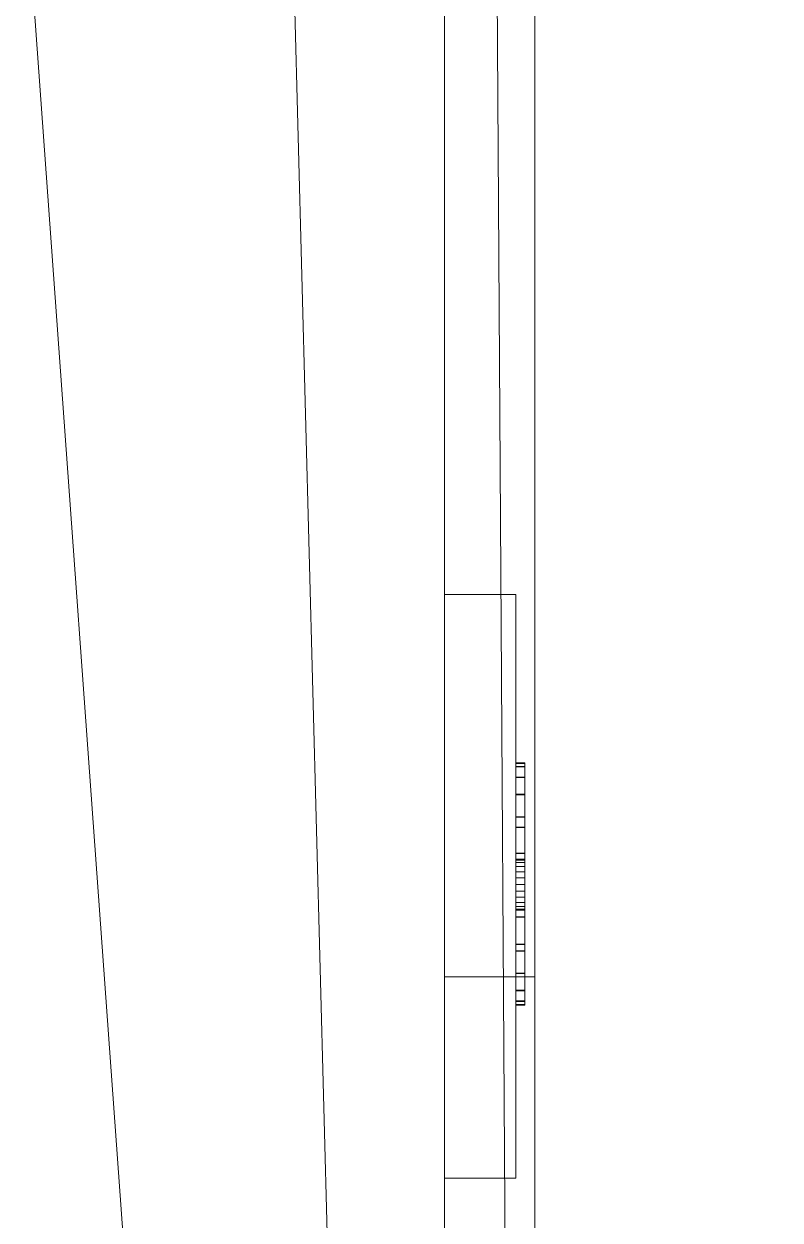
# Model space of a CAD drawing. Header units: inches. Extents: x -97 to 314, y -593 to 0.
# Drawn here: x -91.82 to -87.65, y -560.34 to -553.73 of the extents above; entities that cross this region are included whole.
import ezdxf

# ---------------------------------------------------------------- set-up
doc = ezdxf.new("R2010")
doc.units = ezdxf.units.IN
doc.header["$MEASUREMENT"] = 0
for name, color, linetype, lineweight in [('A-CLNG', 13, 'Continuous', 13), ('A-FLOR', 192, 'Continuous', 13), ('A-ROOF', 132, 'Continuous', 13), ('A-WALL', 113, 'Continuous', 13), ('E-ELEC-FIXT', 91, 'Continuous', 9), ('Q-CASE', 31, 'Continuous', 9)]:
    doc.layers.add(name, color=color, linetype=linetype, lineweight=lineweight)

# ---------------------------------------------------------------- blocks, each defined once
blk = doc.blocks.new('Roof_5_9_-2 - Roof_5_9_-2-702590-_3D_')
at = {"layer": 'A-ROOF'}
mesh = blk.add_polyface(dxfattribs=at)
corners = [(-96, -459, 197), (76, -459, 197), (76, -587, 155), (-96, -587, 155)]
mesh.append_faces([[corners[k] for k in face] for face in [(0, 1, 2, 3)]])
mesh = blk.add_polyface(dxfattribs=at)
corners = [(-96, -591.5, 159.7313), (76, -591.5, 159.7313), (76, -459, 203.2079), (-96, -459, 203.2079)]
mesh.append_faces([[corners[k] for k in face] for face in [(0, 1, 2, 3)]])
blk = doc.blocks.new('Switch 4 - Switch 4-645439-_3D_')
at = {"layer": 'E-ELEC-FIXT'}
mesh = blk.add_polyface(dxfattribs=at)
corners = [(0.3576, 0.4442, 2.8408), (-0.3844, 0.4442, 2.8408), (-0.509, 0.4442, 2.9484), (-0.6037, 0.4442, 3.083), (-0.6628, 0.4442, 3.2366), (-0.683, 0.4442, 3.3999), (-0.6628, 0.4442, 3.5632), (-0.6037, 0.4442, 3.7168), (-0.509, 0.4442, 3.8514), (-0.3844, 0.4442, 3.9589), (0.3576, 0.4442, 3.9589), (0.4821, 0.4442, 3.8514), (0.5768, 0.4442, 3.7168), (0.636, 0.4442, 3.5632), (0.6561, 0.4442, 3.3999), (0.636, 0.4442, 3.2366), (0.5768, 0.4442, 3.083), (0.4821, 0.4442, 2.9484), (-0.1834, 0.4442, 3.735), (-0.3275, 0.4442, 3.735), (-0.3275, 0.4442, 3.3167), (-0.1834, 0.4442, 3.3167), (0.1698, 0.4442, 3.7004), (0.1698, 0.4442, 3.3461), (0.3204, 0.4442, 3.3461), (0.3204, 0.4442, 3.7004), (0.1309, 0.4442, 2.904), (0.1309, 0.4442, 3.0397), (0.1261, 0.4442, 3.0761), (0.1121, 0.4442, 3.1101), (0.0897, 0.4442, 3.1393), (0.0605, 0.4442, 3.1617), (0.0265, 0.4442, 3.1758), (-0.01, 0.4442, 3.1806), (-0.0465, 0.4442, 3.1758), (-0.0805, 0.4442, 3.1617), (-0.1097, 0.4442, 3.1393), (-0.1321, 0.4442, 3.1101), (-0.1462, 0.4442, 3.0761), (-0.151, 0.4442, 3.0397), (-0.151, 0.4442, 2.904), (0.3557, 0.4442, 1.3464), (-0.3826, 0.4442, 1.3464), (-0.5065, 0.4442, 1.4534), (-0.6007, 0.4442, 1.5873), (-0.6596, 0.4442, 1.7401), (-0.6796, 0.4442, 1.9026), (-0.6596, 0.4442, 2.0652), (-0.6007, 0.4442, 2.218), (-0.5065, 0.4442, 2.3519), (-0.3826, 0.4442, 2.4589), (0.3557, 0.4442, 2.4589), (0.4796, 0.4442, 2.3519), (0.5739, 0.4442, 2.218), (0.6328, 0.4442, 2.0652), (0.6528, 0.4442, 1.9026), (0.6328, 0.4442, 1.7401), (0.5739, 0.4442, 1.5873), (0.4796, 0.4442, 1.4534), (-0.1825, 0.4442, 2.1993), (-0.326, 0.4442, 2.1993), (-0.326, 0.4442, 1.8459), (-0.1825, 0.4442, 1.8459), (0.1689, 0.4442, 2.2017), (0.1689, 0.4442, 1.8491), (0.3187, 0.4442, 1.8491), (0.3187, 0.4442, 2.2017), (0.1302, 0.4442, 1.4093), (0.1302, 0.4442, 1.5442), (0.1255, 0.4442, 1.5805), (0.1114, 0.4442, 1.6143), (0.0892, 0.4442, 1.6434), (0.0601, 0.4442, 1.6657), (0.0263, 0.4442, 1.6797), (-0.01, 0.4442, 1.6845), (-0.0463, 0.4442, 1.6797), (-0.0802, 0.4442, 1.6657), (-0.1092, 0.4442, 1.6434), (-0.1315, 0.4442, 1.6143), (-0.1455, 0.4442, 1.5805), (-0.1503, 0.4442, 1.5442), (-0.1503, 0.4442, 1.4093)]
mesh.append_faces([[corners[k] for k in face] for face in [(28, 17, 27), (25, 13, 24), (5, 20, 4), (69, 58, 68), (66, 54, 65), (46, 61, 45)]], dxfattribs={"vtx0": -1, "vtx1": -1})
mesh.append_faces([[corners[k] for k in face] for face in [(10, 22, 18, 9), (51, 63, 59, 50)]], dxfattribs={"vtx0": -1, "vtx1": -1, "vtx2": -1})
mesh.append_faces([[corners[k] for k in face] for face in [(0, 26, 27, 17), (23, 30, 31), (24, 28, 29), (23, 31, 32), (24, 15, 16), (23, 32, 33), (21, 35, 36), (21, 34, 35), (21, 36, 37, 20), (2, 38, 39), (6, 19, 20, 5), (9, 18, 19, 8), (41, 67, 68, 58), (64, 71, 72), (65, 69, 70), (64, 72, 73), (65, 56, 57), (59, 63, 64, 62), (64, 73, 74), (62, 76, 77), (62, 75, 76), (62, 77, 78, 61), (43, 79, 80), (50, 59, 60, 49), (47, 60, 61, 46)]], dxfattribs={"vtx0": -1, "vtx2": -1})
mesh.append_faces([[corners[k] for k in face] for face in [(24, 16, 17, 28), (20, 37, 38, 2), (65, 57, 58, 69), (61, 78, 79, 43)]], dxfattribs={"vtx0": -1, "vtx2": -1, "vtx3": -1})
mesh.append_faces([[corners[k] for k in face] for face in [(24, 13, 14, 15), (25, 11, 12, 13), (20, 2, 3, 4), (19, 6, 7, 8), (65, 54, 55, 56), (61, 43, 44, 45), (60, 47, 48, 49)]], dxfattribs={"vtx0": -1, "vtx3": -1})
mesh.append_faces([[corners[k] for k in face] for face in [(53, 54, 66, 52)]], dxfattribs={"vtx1": -1, "vtx2": -1})
mesh.append_faces([[corners[k] for k in face] for face in [(33, 34, 21, 23), (74, 75, 62, 64)]], dxfattribs={"vtx1": -1, "vtx2": -1, "vtx3": -1})
mesh.append_faces([[corners[k] for k in face] for face in [(40, 26, 0, 1), (29, 30, 23, 24), (25, 22, 10, 11), (22, 23, 21, 18), (39, 40, 1, 2), (81, 67, 41, 42), (70, 71, 64, 65), (66, 63, 51, 52), (80, 81, 42, 43)]], dxfattribs={"vtx1": -1, "vtx3": -1})
mesh = blk.add_polyface(dxfattribs=at)
corners = [(-0.3844, 0.4442, 3.9589), (-0.509, 0.4442, 3.8514), (-0.6037, 0.4442, 3.7168), (-0.6628, 0.4442, 3.5632), (-0.683, 0.4442, 3.3999), (-0.6628, 0.4442, 3.2366), (-0.6037, 0.4442, 3.083), (-0.509, 0.4442, 2.9484), (-0.3844, 0.4442, 2.8408), (-0.3844, 0.3937, 2.8408), (-0.509, 0.3937, 2.9484), (-0.6037, 0.3937, 3.083), (-0.6628, 0.3937, 3.2366), (-0.683, 0.3937, 3.3999), (-0.6628, 0.3937, 3.5632), (-0.6037, 0.3937, 3.7168), (-0.509, 0.3937, 3.8514), (-0.3844, 0.3937, 3.9589)]
mesh.append_faces([[corners[k] for k in face] for face in [(9, 10, 7, 8), (0, 1, 16, 17)]], dxfattribs={"vtx1": -1})
mesh.append_faces([[corners[k] for k in face] for face in [(10, 11, 6, 7), (11, 12, 5, 6), (4, 5, 12, 13), (13, 14, 3, 4), (14, 15, 2, 3), (15, 16, 1, 2)]], dxfattribs={"vtx1": -1, "vtx3": -1})
mesh = blk.add_polyface(dxfattribs=at)
corners = [(-0.3826, 0.4442, 2.4589), (-0.5065, 0.4442, 2.3519), (-0.6007, 0.4442, 2.218), (-0.6596, 0.4442, 2.0652), (-0.6796, 0.4442, 1.9026), (-0.6596, 0.4442, 1.7401), (-0.6007, 0.4442, 1.5873), (-0.5065, 0.4442, 1.4534), (-0.3826, 0.4442, 1.3464), (-0.3826, 0.3937, 1.3464), (-0.5065, 0.3937, 1.4534), (-0.6007, 0.3937, 1.5873), (-0.6596, 0.3937, 1.7401), (-0.6796, 0.3937, 1.9026), (-0.6596, 0.3937, 2.0652), (-0.6007, 0.3937, 2.218), (-0.5065, 0.3937, 2.3519), (-0.3826, 0.3937, 2.4589)]
mesh.append_faces([[corners[k] for k in face] for face in [(9, 10, 7, 8), (0, 1, 16, 17)]], dxfattribs={"vtx1": -1})
mesh.append_faces([[corners[k] for k in face] for face in [(10, 11, 6, 7), (11, 12, 5, 6), (4, 5, 12, 13), (13, 14, 3, 4), (14, 15, 2, 3), (15, 16, 1, 2)]], dxfattribs={"vtx1": -1, "vtx3": -1})
mesh = blk.add_polyface(dxfattribs=at)
corners = [(-0.3844, 0.4442, 3.9589), (-0.3844, 0.3937, 3.9589), (0.3576, 0.3937, 3.9589), (0.3576, 0.4442, 3.9589)]
mesh.append_faces([[corners[k] for k in face] for face in [(0, 1, 2, 3)]])
mesh = blk.add_polyface(dxfattribs=at)
corners = [(0.3576, 0.4442, 2.8408), (0.3576, 0.3937, 2.8408), (-0.3844, 0.3937, 2.8408), (-0.3844, 0.4442, 2.8408)]
mesh.append_faces([[corners[k] for k in face] for face in [(0, 1, 2, 3)]])
mesh = blk.add_polyface(dxfattribs=at)
corners = [(-0.3826, 0.4442, 2.4589), (-0.3826, 0.3937, 2.4589), (0.3557, 0.3937, 2.4589), (0.3557, 0.4442, 2.4589)]
mesh.append_faces([[corners[k] for k in face] for face in [(0, 1, 2, 3)]])
mesh = blk.add_polyface(dxfattribs=at)
corners = [(0.3557, 0.4442, 1.3464), (0.3557, 0.3937, 1.3464), (-0.3826, 0.3937, 1.3464), (-0.3826, 0.4442, 1.3464)]
mesh.append_faces([[corners[k] for k in face] for face in [(0, 1, 2, 3)]])
mesh = blk.add_polyface(dxfattribs=at)
corners = [(-0.3275, 0.4442, 3.3167), (-0.3275, 0.3937, 3.3167), (-0.1834, 0.3937, 3.3167), (-0.1834, 0.4442, 3.3167)]
mesh.append_faces([[corners[k] for k in face] for face in [(0, 1, 2, 3)]])
mesh = blk.add_polyface(dxfattribs=at)
corners = [(-0.3275, 0.4442, 3.735), (-0.3275, 0.3937, 3.735), (-0.3275, 0.3937, 3.3167), (-0.3275, 0.4442, 3.3167)]
mesh.append_faces([[corners[k] for k in face] for face in [(0, 1, 2, 3)]])
mesh = blk.add_polyface(dxfattribs=at)
corners = [(-0.1834, 0.4442, 3.735), (-0.1834, 0.3937, 3.735), (-0.3275, 0.3937, 3.735), (-0.3275, 0.4442, 3.735)]
mesh.append_faces([[corners[k] for k in face] for face in [(0, 1, 2, 3)]])
mesh = blk.add_polyface(dxfattribs=at)
corners = [(-0.326, 0.4442, 1.8459), (-0.326, 0.3937, 1.8459), (-0.1825, 0.3937, 1.8459), (-0.1825, 0.4442, 1.8459)]
mesh.append_faces([[corners[k] for k in face] for face in [(0, 1, 2, 3)]])
mesh = blk.add_polyface(dxfattribs=at)
corners = [(-0.326, 0.4442, 2.1993), (-0.326, 0.3937, 2.1993), (-0.326, 0.3937, 1.8459), (-0.326, 0.4442, 1.8459)]
mesh.append_faces([[corners[k] for k in face] for face in [(0, 1, 2, 3)]])
mesh = blk.add_polyface(dxfattribs=at)
corners = [(-0.1825, 0.4442, 2.1993), (-0.1825, 0.3937, 2.1993), (-0.326, 0.3937, 2.1993), (-0.326, 0.4442, 2.1993)]
mesh.append_faces([[corners[k] for k in face] for face in [(0, 1, 2, 3)]])
mesh = blk.add_polyface(dxfattribs=at)
corners = [(-0.1834, 0.4442, 3.3167), (-0.1834, 0.3937, 3.3167), (-0.1834, 0.3937, 3.735), (-0.1834, 0.4442, 3.735)]
mesh.append_faces([[corners[k] for k in face] for face in [(0, 1, 2, 3)]])
mesh = blk.add_polyface(dxfattribs=at)
corners = [(-0.1825, 0.4442, 1.8459), (-0.1825, 0.3937, 1.8459), (-0.1825, 0.3937, 2.1993), (-0.1825, 0.4442, 2.1993)]
mesh.append_faces([[corners[k] for k in face] for face in [(0, 1, 2, 3)]])
mesh = blk.add_polyface(dxfattribs=at)
corners = [(-0.151, 0.4442, 2.904), (-0.151, 0.3937, 2.904), (0.1309, 0.3937, 2.904), (0.1309, 0.4442, 2.904)]
mesh.append_faces([[corners[k] for k in face] for face in [(0, 1, 2, 3)]])
mesh = blk.add_polyface(dxfattribs=at)
corners = [(-0.151, 0.4442, 3.0397), (-0.151, 0.3937, 3.0397), (-0.151, 0.3937, 2.904), (-0.151, 0.4442, 2.904)]
mesh.append_faces([[corners[k] for k in face] for face in [(0, 1, 2, 3)]])
mesh = blk.add_polyface(dxfattribs=at)
corners = [(-0.151, 0.4442, 3.0397), (-0.1462, 0.4442, 3.0761), (-0.1321, 0.4442, 3.1101), (-0.1097, 0.4442, 3.1393), (-0.0805, 0.4442, 3.1617), (-0.0465, 0.4442, 3.1758), (-0.01, 0.4442, 3.1806), (0.0265, 0.4442, 3.1758), (0.0605, 0.4442, 3.1617), (0.0897, 0.4442, 3.1393), (0.1121, 0.4442, 3.1101), (0.1261, 0.4442, 3.0761), (0.1309, 0.4442, 3.0397), (0.1309, 0.3937, 3.0397), (0.1261, 0.3937, 3.0761), (0.1121, 0.3937, 3.1101), (0.0897, 0.3937, 3.1393), (0.0605, 0.3937, 3.1617), (0.0265, 0.3937, 3.1758), (-0.01, 0.3937, 3.1806), (-0.0465, 0.3937, 3.1758), (-0.0805, 0.3937, 3.1617), (-0.1097, 0.3937, 3.1393), (-0.1321, 0.3937, 3.1101), (-0.1462, 0.3937, 3.0761), (-0.151, 0.3937, 3.0397)]
mesh.append_faces([[corners[k] for k in face] for face in [(0, 1, 24, 25)]], dxfattribs={"vtx1": -1})
mesh.append_faces([[corners[k] for k in face] for face in [(10, 11, 14, 15), (8, 9, 16, 17), (9, 10, 15, 16), (7, 8, 17, 18), (18, 19, 6, 7), (4, 5, 20, 21), (3, 4, 21, 22), (1, 2, 23, 24), (2, 3, 22, 23), (19, 20, 5, 6)]], dxfattribs={"vtx1": -1, "vtx3": -1})
mesh.append_faces([[corners[k] for k in face] for face in [(11, 12, 13, 14)]], dxfattribs={"vtx3": -1})
mesh = blk.add_polyface(dxfattribs=at)
corners = [(-0.1503, 0.4442, 1.4093), (-0.1503, 0.3937, 1.4093), (0.1302, 0.3937, 1.4093), (0.1302, 0.4442, 1.4093)]
mesh.append_faces([[corners[k] for k in face] for face in [(0, 1, 2, 3)]])
mesh = blk.add_polyface(dxfattribs=at)
corners = [(-0.1503, 0.4442, 1.5442), (-0.1503, 0.3937, 1.5442), (-0.1503, 0.3937, 1.4093), (-0.1503, 0.4442, 1.4093)]
mesh.append_faces([[corners[k] for k in face] for face in [(0, 1, 2, 3)]])
mesh = blk.add_polyface(dxfattribs=at)
corners = [(-0.1503, 0.4442, 1.5442), (-0.1455, 0.4442, 1.5805), (-0.1315, 0.4442, 1.6143), (-0.1092, 0.4442, 1.6434), (-0.0802, 0.4442, 1.6657), (-0.0463, 0.4442, 1.6797), (-0.01, 0.4442, 1.6845), (0.0263, 0.4442, 1.6797), (0.0601, 0.4442, 1.6657), (0.0892, 0.4442, 1.6434), (0.1114, 0.4442, 1.6143), (0.1255, 0.4442, 1.5805), (0.1302, 0.4442, 1.5442), (0.1302, 0.3937, 1.5442), (0.1255, 0.3937, 1.5805), (0.1114, 0.3937, 1.6143), (0.0892, 0.3937, 1.6434), (0.0601, 0.3937, 1.6657), (0.0263, 0.3937, 1.6797), (-0.01, 0.3937, 1.6845), (-0.0463, 0.3937, 1.6797), (-0.0802, 0.3937, 1.6657), (-0.1092, 0.3937, 1.6434), (-0.1315, 0.3937, 1.6143), (-0.1455, 0.3937, 1.5805), (-0.1503, 0.3937, 1.5442)]
mesh.append_faces([[corners[k] for k in face] for face in [(0, 1, 24, 25)]], dxfattribs={"vtx1": -1})
mesh.append_faces([[corners[k] for k in face] for face in [(10, 11, 14, 15), (8, 9, 16, 17), (9, 10, 15, 16), (7, 8, 17, 18), (18, 19, 6, 7), (4, 5, 20, 21), (3, 4, 21, 22), (1, 2, 23, 24), (2, 3, 22, 23), (19, 20, 5, 6)]], dxfattribs={"vtx1": -1, "vtx3": -1})
mesh.append_faces([[corners[k] for k in face] for face in [(11, 12, 13, 14)]], dxfattribs={"vtx3": -1})
mesh = blk.add_polyface(dxfattribs=at)
corners = [(0.1302, 0.4442, 1.4093), (0.1302, 0.3937, 1.4093), (0.1302, 0.3937, 1.5442), (0.1302, 0.4442, 1.5442)]
mesh.append_faces([[corners[k] for k in face] for face in [(0, 1, 2, 3)]])
mesh = blk.add_polyface(dxfattribs=at)
corners = [(0.1309, 0.4442, 2.904), (0.1309, 0.3937, 2.904), (0.1309, 0.3937, 3.0397), (0.1309, 0.4442, 3.0397)]
mesh.append_faces([[corners[k] for k in face] for face in [(0, 1, 2, 3)]])
mesh = blk.add_polyface(dxfattribs=at)
corners = [(0.3187, 0.4442, 2.2017), (0.3187, 0.3937, 2.2017), (0.1689, 0.3937, 2.2017), (0.1689, 0.4442, 2.2017)]
mesh.append_faces([[corners[k] for k in face] for face in [(0, 1, 2, 3)]])
mesh = blk.add_polyface(dxfattribs=at)
corners = [(0.1689, 0.4442, 1.8491), (0.1689, 0.3937, 1.8491), (0.3187, 0.3937, 1.8491), (0.3187, 0.4442, 1.8491)]
mesh.append_faces([[corners[k] for k in face] for face in [(0, 1, 2, 3)]])
mesh = blk.add_polyface(dxfattribs=at)
corners = [(0.1689, 0.4442, 2.2017), (0.1689, 0.3937, 2.2017), (0.1689, 0.3937, 1.8491), (0.1689, 0.4442, 1.8491)]
mesh.append_faces([[corners[k] for k in face] for face in [(0, 1, 2, 3)]])
mesh = blk.add_polyface(dxfattribs=at)
corners = [(0.3204, 0.4442, 3.7004), (0.3204, 0.3937, 3.7004), (0.1698, 0.3937, 3.7004), (0.1698, 0.4442, 3.7004)]
mesh.append_faces([[corners[k] for k in face] for face in [(0, 1, 2, 3)]])
mesh = blk.add_polyface(dxfattribs=at)
corners = [(0.1698, 0.4442, 3.3461), (0.1698, 0.3937, 3.3461), (0.3204, 0.3937, 3.3461), (0.3204, 0.4442, 3.3461)]
mesh.append_faces([[corners[k] for k in face] for face in [(0, 1, 2, 3)]])
mesh = blk.add_polyface(dxfattribs=at)
corners = [(0.1698, 0.4442, 3.7004), (0.1698, 0.3937, 3.7004), (0.1698, 0.3937, 3.3461), (0.1698, 0.4442, 3.3461)]
mesh.append_faces([[corners[k] for k in face] for face in [(0, 1, 2, 3)]])
mesh = blk.add_polyface(dxfattribs=at)
corners = [(0.3187, 0.4442, 1.8491), (0.3187, 0.3937, 1.8491), (0.3187, 0.3937, 2.2017), (0.3187, 0.4442, 2.2017)]
mesh.append_faces([[corners[k] for k in face] for face in [(0, 1, 2, 3)]])
mesh = blk.add_polyface(dxfattribs=at)
corners = [(0.3204, 0.4442, 3.3461), (0.3204, 0.3937, 3.3461), (0.3204, 0.3937, 3.7004), (0.3204, 0.4442, 3.7004)]
mesh.append_faces([[corners[k] for k in face] for face in [(0, 1, 2, 3)]])
mesh = blk.add_polyface(dxfattribs=at)
corners = [(0.3557, 0.4442, 1.3464), (0.4796, 0.4442, 1.4534), (0.5739, 0.4442, 1.5873), (0.6328, 0.4442, 1.7401), (0.6528, 0.4442, 1.9026), (0.6328, 0.4442, 2.0652), (0.5739, 0.4442, 2.218), (0.4796, 0.4442, 2.3519), (0.3557, 0.4442, 2.4589), (0.3557, 0.3937, 2.4589), (0.4796, 0.3937, 2.3519), (0.5739, 0.3937, 2.218), (0.6328, 0.3937, 2.0652), (0.6528, 0.3937, 1.9026), (0.6328, 0.3937, 1.7401), (0.5739, 0.3937, 1.5873), (0.4796, 0.3937, 1.4534), (0.3557, 0.3937, 1.3464)]
mesh.append_faces([[corners[k] for k in face] for face in [(9, 10, 7, 8), (0, 1, 16, 17)]], dxfattribs={"vtx1": -1})
mesh.append_faces([[corners[k] for k in face] for face in [(10, 11, 6, 7), (11, 12, 5, 6), (4, 5, 12, 13), (13, 14, 3, 4), (14, 15, 2, 3), (15, 16, 1, 2)]], dxfattribs={"vtx1": -1, "vtx3": -1})
mesh = blk.add_polyface(dxfattribs=at)
corners = [(0.3576, 0.4442, 2.8408), (0.4821, 0.4442, 2.9484), (0.5768, 0.4442, 3.083), (0.636, 0.4442, 3.2366), (0.6561, 0.4442, 3.3999), (0.636, 0.4442, 3.5632), (0.5768, 0.4442, 3.7168), (0.4821, 0.4442, 3.8514), (0.3576, 0.4442, 3.9589), (0.3576, 0.3937, 3.9589), (0.4821, 0.3937, 3.8514), (0.5768, 0.3937, 3.7168), (0.636, 0.3937, 3.5632), (0.6561, 0.3937, 3.3999), (0.636, 0.3937, 3.2366), (0.5768, 0.3937, 3.083), (0.4821, 0.3937, 2.9484), (0.3576, 0.3937, 2.8408)]
mesh.append_faces([[corners[k] for k in face] for face in [(9, 10, 7, 8), (0, 1, 16, 17)]], dxfattribs={"vtx1": -1})
mesh.append_faces([[corners[k] for k in face] for face in [(10, 11, 6, 7), (11, 12, 5, 6), (4, 5, 12, 13), (13, 14, 3, 4), (14, 15, 2, 3), (15, 16, 1, 2)]], dxfattribs={"vtx1": -1, "vtx3": -1})
mesh = blk.add_polyface(dxfattribs=at)
corners = [(-1.6121, 0.3937, 4.8934), (1.6121, 0.3937, 4.8934), (1.6121, 0.3937), (-1.6121, 0.3937)]
mesh.append_faces([[corners[k] for k in face] for face in [(0, 1, 2, 3)]])
mesh = blk.add_polyface(dxfattribs=at)
corners = [(1.6121, 0.3937), (1.6121, 0), (-1.6121, 0), (-1.6121, 0.3937)]
mesh.append_faces([[corners[k] for k in face] for face in [(0, 1, 2, 3)]])
mesh = blk.add_polyface(dxfattribs=at)
corners = [(-1.6121, 0.3937, 4.8934), (-1.6121, 0, 4.8934), (1.6121, 0, 4.8934), (1.6121, 0.3937, 4.8934)]
mesh.append_faces([[corners[k] for k in face] for face in [(0, 1, 2, 3)]])
mesh = blk.add_polyface(dxfattribs=at)
corners = [(-1.6121, 0.3937), (-1.6121, 0), (-1.6121, 0, 4.8934), (-1.6121, 0.3937, 4.8934)]
mesh.append_faces([[corners[k] for k in face] for face in [(0, 1, 2, 3)]])
mesh = blk.add_polyface(dxfattribs=at)
corners = [(0.3576, 0.3937, 2.8408), (0.4821, 0.3937, 2.9484), (0.5768, 0.3937, 3.083), (0.636, 0.3937, 3.2366), (0.6561, 0.3937, 3.3999), (0.636, 0.3937, 3.5632), (0.5768, 0.3937, 3.7168), (0.4821, 0.3937, 3.8514), (0.3576, 0.3937, 3.9589), (-0.3844, 0.3937, 3.9589), (-0.509, 0.3937, 3.8514), (-0.6037, 0.3937, 3.7168), (-0.6628, 0.3937, 3.5632), (-0.683, 0.3937, 3.3999), (-0.6628, 0.3937, 3.2366), (-0.6037, 0.3937, 3.083), (-0.509, 0.3937, 2.9484), (-0.3844, 0.3937, 2.8408), (-0.1834, 0.3937, 3.735), (-0.1834, 0.3937, 3.3167), (-0.3275, 0.3937, 3.3167), (-0.3275, 0.3937, 3.735), (0.1698, 0.3937, 3.7004), (0.3204, 0.3937, 3.7004), (0.3204, 0.3937, 3.3461), (0.1698, 0.3937, 3.3461), (0.1309, 0.3937, 2.904), (-0.151, 0.3937, 2.904), (-0.151, 0.3937, 3.0397), (-0.1462, 0.3937, 3.0761), (-0.1321, 0.3937, 3.1101), (-0.1097, 0.3937, 3.1393), (-0.0805, 0.3937, 3.1617), (-0.0465, 0.3937, 3.1758), (-0.01, 0.3937, 3.1806), (0.0265, 0.3937, 3.1758), (0.0605, 0.3937, 3.1617), (0.0897, 0.3937, 3.1393), (0.1121, 0.3937, 3.1101), (0.1261, 0.3937, 3.0761), (0.1309, 0.3937, 3.0397), (0.3557, 0.3937, 1.3464), (0.4796, 0.3937, 1.4534), (0.5739, 0.3937, 1.5873), (0.6328, 0.3937, 1.7401), (0.6528, 0.3937, 1.9026), (0.6328, 0.3937, 2.0652), (0.5739, 0.3937, 2.218), (0.4796, 0.3937, 2.3519), (0.3557, 0.3937, 2.4589), (-0.3826, 0.3937, 2.4589), (-0.5065, 0.3937, 2.3519), (-0.6007, 0.3937, 2.218), (-0.6596, 0.3937, 2.0652), (-0.6796, 0.3937, 1.9026), (-0.6596, 0.3937, 1.7401), (-0.6007, 0.3937, 1.5873), (-0.5065, 0.3937, 1.4534), (-0.3826, 0.3937, 1.3464), (-0.1825, 0.3937, 2.1993), (-0.1825, 0.3937, 1.8459), (-0.326, 0.3937, 1.8459), (-0.326, 0.3937, 2.1993), (0.1689, 0.3937, 2.2017), (0.3187, 0.3937, 2.2017), (0.3187, 0.3937, 1.8491), (0.1689, 0.3937, 1.8491), (0.1302, 0.3937, 1.4093), (-0.1503, 0.3937, 1.4093), (-0.1503, 0.3937, 1.5442), (-0.1455, 0.3937, 1.5805), (-0.1315, 0.3937, 1.6143), (-0.1092, 0.3937, 1.6434), (-0.0802, 0.3937, 1.6657), (-0.0463, 0.3937, 1.6797), (-0.01, 0.3937, 1.6845), (0.0263, 0.3937, 1.6797), (0.0601, 0.3937, 1.6657), (0.0892, 0.3937, 1.6434), (0.1114, 0.3937, 1.6143), (0.1255, 0.3937, 1.5805), (0.1302, 0.3937, 1.5442)]
mesh.append_faces([[corners[k] for k in face] for face in [(29, 16, 28), (21, 12, 20), (4, 24, 3), (70, 57, 69), (62, 53, 61), (45, 65, 44)]], dxfattribs={"vtx0": -1, "vtx1": -1})
mesh.append_faces([[corners[k] for k in face] for face in [(17, 27, 28, 16), (27, 17, 0, 26), (19, 31, 32), (20, 29, 30), (19, 32, 33), (20, 14, 15), (22, 18, 19, 25), (19, 33, 34), (25, 36, 37), (25, 35, 36), (25, 37, 38, 24), (1, 39, 40), (5, 23, 24, 4), (8, 22, 23, 7), (58, 68, 69, 57), (68, 58, 41, 67), (60, 72, 73), (61, 70, 71), (60, 73, 74), (61, 55, 56), (60, 74, 75), (66, 77, 78), (66, 76, 77), (66, 78, 79, 65), (42, 80, 81), (49, 63, 64, 48), (46, 64, 65, 45)]], dxfattribs={"vtx0": -1, "vtx2": -1})
mesh.append_faces([[corners[k] for k in face] for face in [(20, 15, 16, 29), (24, 38, 39, 1), (61, 56, 57, 70), (65, 79, 80, 42)]], dxfattribs={"vtx0": -1, "vtx2": -1, "vtx3": -1})
mesh.append_faces([[corners[k] for k in face] for face in [(20, 12, 13, 14), (21, 10, 11, 12), (24, 1, 2, 3), (23, 5, 6, 7), (61, 53, 54, 55), (65, 42, 43, 44), (64, 46, 47, 48)]], dxfattribs={"vtx0": -1, "vtx3": -1})
mesh.append_faces([[corners[k] for k in face] for face in [(52, 53, 62, 51)]], dxfattribs={"vtx1": -1, "vtx2": -1})
mesh.append_faces([[corners[k] for k in face] for face in [(8, 9, 18, 22), (34, 35, 25, 19), (49, 50, 59, 63), (75, 76, 66, 60)]], dxfattribs={"vtx1": -1, "vtx2": -1, "vtx3": -1})
mesh.append_faces([[corners[k] for k in face] for face in [(30, 31, 19, 20), (21, 18, 9, 10), (40, 26, 0, 1), (71, 72, 60, 61), (62, 59, 50, 51), (59, 60, 66, 63), (81, 67, 41, 42)]], dxfattribs={"vtx1": -1, "vtx3": -1})
mesh = blk.add_polyface(dxfattribs=at)
corners = [(1.6121, 0.3937, 4.8934), (1.6121, 0, 4.8934), (1.6121, 0), (1.6121, 0.3937)]
mesh.append_faces([[corners[k] for k in face] for face in [(0, 1, 2, 3)]])
mesh = blk.add_polyface(dxfattribs=at)
corners = [(1.6121, 0), (1.6121, 0, 4.8934), (-1.6121, 0, 4.8934), (-1.6121, 0)]
mesh.append_faces([[corners[k] for k in face] for face in [(0, 1, 2, 3)]])
blk = doc.blocks.new('Casework 16 - Casework 16-784597-_3D_')
at = {"layer": 'Q-CASE'}
mesh = blk.add_polyface(dxfattribs=at)
corners = [(-89.5, -507, 138.1662), (-89.5, -507, 137.5233), (-89.5, -587, 137.5233), (-89.5, -587, 138.1662)]
mesh.append_faces([[corners[k] for k in face] for face in [(0, 1, 2, 3)]])
mesh = blk.add_polyface(dxfattribs=at)
corners = [(-79.6234, -587, 137.5233), (-89.5, -587, 137.5233), (-89.5, -507, 137.5233), (-79.6234, -507, 137.5233)]
mesh.append_faces([[corners[k] for k in face] for face in [(0, 1, 2, 3)]])
mesh = blk.add_polyface(dxfattribs=at)
corners = [(-79.6234, -507, 138.1662), (-89.5, -507, 138.1662), (-89.5, -587, 138.1662), (-79.6234, -587, 138.1662)]
mesh.append_faces([[corners[k] for k in face] for face in [(0, 1, 2, 3)]])

msp = doc.modelspace()

# ---------------------------------------------------------------- block references
at = {"layer": 'A-ROOF'}
msp.add_blockref('Roof_5_9_-2 - Roof_5_9_-2-702590-_3D_', (0, 0), dxfattribs=at)
at = {"layer": 'E-ELEC-FIXT', "rotation": 269.9999999999997}
msp.add_blockref('Switch 4 - Switch 4-645439-_3D_', (-89.5, -558.5, -28), dxfattribs=at)
at = {"layer": 'Q-CASE'}
msp.add_blockref('Casework 16 - Casework 16-784597-_3D_', (0, 0), dxfattribs=at)

# ---------------------------------------------------------------- meshes
at = {"layer": 'A-CLNG'}
mesh = msp.add_polyface(dxfattribs=at)
corners = [(109, -331, 59), (109, -352.5699, 59), (76, -352.5699, 59), (76, -338.5, 59), (-96, -338.5, 59), (-96, -591.5, 59), (115.5, -591.5, 59), (115.5, -331, 59)]
mesh.append_faces([[corners[k] for k in face] for face in [(6, 1, 2)]], dxfattribs={"vtx0": -1, "vtx2": -1})
mesh.append_faces([[corners[k] for k in face] for face in [(3, 4, 2)]], dxfattribs={"vtx1": -1})
mesh.append_faces([[corners[k] for k in face] for face in [(5, 6, 2, 4)]], dxfattribs={"vtx1": -1, "vtx2": -1})
mesh.append_faces([[corners[k] for k in face] for face in [(7, 0, 1, 6)]], dxfattribs={"vtx2": -1})
mesh = msp.add_polyface(dxfattribs=at)
corners = [(109, -331, 54), (115.5, -331, 54), (115.5, -591.5, 54), (-96, -591.5, 54), (-96, -338.5, 54), (76, -338.5, 54), (76, -352.5699, 54), (109, -352.5699, 54)]
mesh.append_faces([[corners[k] for k in face] for face in [(7, 2, 6)]], dxfattribs={"vtx0": -1, "vtx1": -1})
mesh.append_faces([[corners[k] for k in face] for face in [(6, 2, 3, 4)]], dxfattribs={"vtx0": -1, "vtx3": -1})
mesh.append_faces([[corners[k] for k in face] for face in [(1, 2, 7, 0)]], dxfattribs={"vtx1": -1})
mesh.append_faces([[corners[k] for k in face] for face in [(4, 5, 6)]], dxfattribs={"vtx2": -1})
at = {"layer": 'A-FLOR'}
mesh = msp.add_polyface(dxfattribs=at)
corners = [(32, -326.5, -42.9055), (32, -271.0699, -42.9055), (76, -271.0699, -42.9055), (76, -326.5, -42.9055), (115.5, -326.5, -42.9055), (115.5, -591.5, -42.9055), (-96, -591.5, -42.9055), (-96, -326.5, -42.9055)]
mesh.append_faces([[corners[k] for k in face] for face in [(0, 5, 6, 7), (3, 0, 1, 2)]], dxfattribs={"vtx0": -1})
mesh.append_faces([[corners[k] for k in face] for face in [(3, 4, 5, 0)]], dxfattribs={"vtx2": -1, "vtx3": -1})
mesh = msp.add_polyface(dxfattribs=at)
corners = [(32, -326.5, -37), (-96, -326.5, -37), (-96, -591.5, -37), (115.5, -591.5, -37), (115.5, -326.5, -37), (76, -326.5, -37), (76, -271.0699, -37), (32, -271.0699, -37)]
mesh.append_faces([[corners[k] for k in face] for face in [(2, 3, 0, 1)]], dxfattribs={"vtx1": -1})
mesh.append_faces([[corners[k] for k in face] for face in [(3, 4, 5, 0)]], dxfattribs={"vtx2": -1, "vtx3": -1})
mesh.append_faces([[corners[k] for k in face] for face in [(5, 6, 7, 0)]], dxfattribs={"vtx3": -1})
mesh = msp.add_polyface(dxfattribs=at)
corners = [(306.5, -331, 59), (306.5, -458.5, 59), (313.5, -458.5, 59), (313.5, -593.5, 59), (-96, -593.5, 59), (-96, -338.5, 59), (76, -338.5, 59), (76, -352.5699, 59), (109, -352.5699, 59), (109, -331, 59)]
mesh.append_faces([[corners[k] for k in face] for face in [(8, 4, 7)]], dxfattribs={"vtx0": -1, "vtx1": -1})
mesh.append_faces([[corners[k] for k in face] for face in [(8, 1, 3, 4)]], dxfattribs={"vtx0": -1, "vtx1": -1, "vtx3": -1})
mesh.append_faces([[corners[k] for k in face] for face in [(2, 3, 1)]], dxfattribs={"vtx1": -1})
mesh.append_faces([[corners[k] for k in face] for face in [(5, 6, 7, 4)]], dxfattribs={"vtx2": -1})
mesh.append_faces([[corners[k] for k in face] for face in [(8, 9, 0, 1)]], dxfattribs={"vtx3": -1})
mesh = msp.add_polyface(dxfattribs=at)
corners = [(306.5, -331, 64), (109, -331, 64), (109, -352.5699, 64), (76, -352.5699, 64), (76, -338.5, 64), (-96, -338.5, 64), (-96, -593.5, 64), (313.5, -593.5, 64), (313.5, -458.5, 64), (306.5, -458.5, 64)]
mesh.append_faces([[corners[k] for k in face] for face in [(2, 9, 0, 1)]], dxfattribs={"vtx0": -1})
mesh.append_faces([[corners[k] for k in face] for face in [(6, 2, 3)]], dxfattribs={"vtx0": -1, "vtx2": -1})
mesh.append_faces([[corners[k] for k in face] for face in [(2, 6, 7, 9)]], dxfattribs={"vtx0": -1, "vtx2": -1, "vtx3": -1})
mesh.append_faces([[corners[k] for k in face] for face in [(7, 8, 9)]], dxfattribs={"vtx2": -1})
mesh.append_faces([[corners[k] for k in face] for face in [(3, 4, 5, 6)]], dxfattribs={"vtx3": -1})
at = {"layer": 'A-WALL'}
mesh = msp.add_polyface(dxfattribs=at)
corners = [(-89.5, -591.5, -37), (-96, -591.5, -37), (-96, -495.0315, -37), (-89.5, -495.0315, -37), (-89.5, -585, -37), (-96, -332.5, -37), (-91.5, -332.5, -37), (-89.5, -332.5, -37), (-89.5, -391.5, -37), (-89.5, -392, -37), (-89.5, -425.0315, -37), (-96, -425.0315, -37)]
mesh.append_faces([[corners[k] for k in face] for face in [(4, 2, 3), (11, 8, 9, 10), (8, 6, 7)]], dxfattribs={"vtx0": -1})
mesh.append_faces([[corners[k] for k in face] for face in [(8, 11, 5, 6)]], dxfattribs={"vtx0": -1, "vtx3": -1})
mesh.append_faces([[corners[k] for k in face] for face in [(1, 2, 4, 0)]], dxfattribs={"vtx1": -1})
mesh = msp.add_polyface(dxfattribs=at)
corners = [(-96, -332.5, 54), (-96, -338.5, 54), (-96, -591.5, 54), (-89.5, -591.5, 54), (-89.5, -585, 54), (-89.5, -338.5, 54), (-89.5, -332.5, 54)]
mesh.append_faces([[corners[k] for k in face] for face in [(4, 1, 2, 3)]], dxfattribs={"vtx0": -1})
mesh.append_faces([[corners[k] for k in face] for face in [(0, 1, 5, 6)]], dxfattribs={"vtx1": -1})
mesh.append_faces([[corners[k] for k in face] for face in [(4, 5, 1)]], dxfattribs={"vtx1": -1, "vtx2": -1})
mesh = msp.add_polyface(dxfattribs=at)
corners = [(-89.5, -332.5, 54), (-89.5, -338.5, 54), (-89.5, -585, 54), (-89.5, -591.5, 54), (-89.5, -591.5, -37), (-89.5, -585, -37), (-89.5, -495.0315, -37), (-89.5, -495.0315, 40), (-89.5, -425.0315, 40), (-89.5, -425.0315, -37), (-89.5, -392, -37), (-89.5, -391.5, -37), (-89.5, -332.5, -37), (-89.5, -332.5), (-89.5, -504.0315, 40), (-89.5, -504.0315, -8), (-89.5, -527.0315, -8), (-89.5, -527.0315, 40), (-89.5, -393.0315, 40), (-89.5, -393.0315, -8), (-89.5, -416.0315, -8), (-89.5, -416.0315, 40)]
mesh.append_faces([[corners[k] for k in face] for face in [(4, 2, 3)]], dxfattribs={"vtx0": -1})
mesh.append_faces([[corners[k] for k in face] for face in [(6, 15, 16, 5), (2, 16, 17), (2, 17, 14), (15, 6, 7, 14), (1, 7, 8), (10, 19, 20, 9), (19, 12, 13, 18)]], dxfattribs={"vtx0": -1, "vtx2": -1})
mesh.append_faces([[corners[k] for k in face] for face in [(2, 4, 5, 16), (7, 1, 2, 14)]], dxfattribs={"vtx0": -1, "vtx2": -1, "vtx3": -1})
mesh.append_faces([[corners[k] for k in face] for face in [(11, 12, 19, 10)]], dxfattribs={"vtx1": -1, "vtx2": -1})
mesh.append_faces([[corners[k] for k in face] for face in [(21, 18, 1, 8)]], dxfattribs={"vtx1": -1, "vtx2": -1, "vtx3": -1})
mesh.append_faces([[corners[k] for k in face] for face in [(8, 9, 20, 21)]], dxfattribs={"vtx1": -1, "vtx3": -1})
mesh.append_faces([[corners[k] for k in face] for face in [(13, 0, 1, 18)]], dxfattribs={"vtx2": -1, "vtx3": -1})
mesh = msp.add_polyface(dxfattribs=at)
corners = [(-96, -593.5, 64), (-96, -338.5, 64), (-89.5, -338.5, 64), (-89.5, -339, 64), (-89.5, -502.5, 64), (-89.5, -507, 64), (-89.5, -507.5, 64), (-89.5, -587, 64), (-89.5, -593.5, 64)]
mesh.append_faces([[corners[k] for k in face] for face in [(3, 1, 2)]], dxfattribs={"vtx0": -1})
mesh.append_faces([[corners[k] for k in face] for face in [(4, 0, 1, 3)]], dxfattribs={"vtx0": -1, "vtx2": -1})
mesh.append_faces([[corners[k] for k in face] for face in [(5, 6, 0, 4)]], dxfattribs={"vtx1": -1, "vtx2": -1})
mesh.append_faces([[corners[k] for k in face] for face in [(7, 8, 0, 6)]], dxfattribs={"vtx2": -1})
mesh = msp.add_polyface(dxfattribs=at)
corners = [(-89.5, -593.5, 64), (-89.5, -587, 64), (-89.5, -507.5, 64), (-89.5, -507, 64), (-89.5, -502.5, 64), (-89.5, -339, 64), (-89.5, -338.5, 64), (-89.5, -338.5, 66), (-89.5, -338.5, 94.4882), (-89.5, -338.5, 157.4609), (-89.5, -459, 197), (-89.5, -502.5, 182.7266), (-89.5, -507, 181.25), (-89.5, -587, 155), (-89.5, -591.5, 155), (-89.5, -593.5, 155), (-89.5, -432.5, 146), (-89.5, -432.5, 98), (-89.5, -499.5, 98), (-89.5, -499.5, 146), (-89.5, -432.5, 171), (-89.5, -432.5, 152), (-89.5, -499.5, 152), (-89.5, -499.5, 171)]
mesh.append_faces([[corners[k] for k in face] for face in [(1, 18, 13, 14)]], dxfattribs={"vtx0": -1, "vtx1": -1, "vtx3": -1})
mesh.append_faces([[corners[k] for k in face] for face in [(18, 3, 4, 17), (23, 11, 12, 22), (22, 12, 13), (17, 7, 8, 16), (20, 9, 10), (16, 8, 9)]], dxfattribs={"vtx0": -1, "vtx2": -1})
mesh.append_faces([[corners[k] for k in face] for face in [(13, 18, 19, 22), (17, 4, 5, 7), (9, 20, 21, 16)]], dxfattribs={"vtx0": -1, "vtx2": -1, "vtx3": -1})
mesh.append_faces([[corners[k] for k in face] for face in [(18, 1, 2, 3)]], dxfattribs={"vtx0": -1, "vtx3": -1})
mesh.append_faces([[corners[k] for k in face] for face in [(0, 1, 14, 15), (6, 7, 5)]], dxfattribs={"vtx1": -1})
mesh.append_faces([[corners[k] for k in face] for face in [(10, 11, 23, 20), (19, 16, 21, 22)]], dxfattribs={"vtx1": -1, "vtx3": -1})
mesh = msp.add_polyface(dxfattribs=at)
corners = [(-96, -459, 197), (-96, -587, 155), (-89.5, -587, 155), (-89.5, -507, 181.25), (-89.5, -502.5, 182.7266), (-89.5, -459, 197)]
mesh.append_faces([[corners[k] for k in face] for face in [(0, 4, 5)]], dxfattribs={"vtx0": -1})
mesh.append_faces([[corners[k] for k in face] for face in [(4, 0, 3)]], dxfattribs={"vtx0": -1, "vtx1": -1})
mesh.append_faces([[corners[k] for k in face] for face in [(3, 0, 1)]], dxfattribs={"vtx0": -1, "vtx2": -1})
mesh.append_faces([[corners[k] for k in face] for face in [(2, 3, 1)]], dxfattribs={"vtx1": -1})
mesh = msp.add_polyface(dxfattribs=at)
corners = [(-89.5, -559, -37), (-89.5, -559, -35), (-89.5, -497, -35), (-89.5, -497, -37)]
mesh.append_faces([[corners[k] for k in face] for face in [(0, 1, 2, 3)]])
mesh = msp.add_polyface(dxfattribs=at)
corners = [(-89.5, -497, -37), (-89, -497, -37), (-89, -559, -37), (-89.5, -559, -37)]
mesh.append_faces([[corners[k] for k in face] for face in [(0, 1, 2, 3)]])
mesh = msp.add_polyface(dxfattribs=at)
corners = [(-89.5, -559, -35), (-89, -559, -35), (-89, -497, -35), (-89.5, -497, -35)]
mesh.append_faces([[corners[k] for k in face] for face in [(0, 1, 2, 3)]])
mesh = msp.add_polyface(dxfattribs=at)
corners = [(-89, -497, -35), (-89, -559, -35), (-89, -559, -37), (-89, -497, -37)]
mesh.append_faces([[corners[k] for k in face] for face in [(0, 1, 2, 3)]])
mesh = msp.add_polyface(dxfattribs=at)
corners = [(-89.5, -587, 64), (-89.5, -587, 66), (-89.5, -507.5, 66), (-89.5, -507.5, 64)]
mesh.append_faces([[corners[k] for k in face] for face in [(0, 1, 2, 3)]])
mesh = msp.add_polyface(dxfattribs=at)
corners = [(-89.5, -587, 64), (-89.5, -507.5, 64), (-89, -507.5, 64), (-89, -586.5, 64), (-89, -587, 64)]
mesh.append_faces([[corners[k] for k in face] for face in [(3, 0, 1, 2)]], dxfattribs={"vtx0": -1})
mesh.append_faces([[corners[k] for k in face] for face in [(3, 4, 0)]], dxfattribs={"vtx2": -1})
mesh = msp.add_polyface(dxfattribs=at)
corners = [(-89.5, -507.5, 66), (-89.5, -587, 66), (-89, -587, 66), (-89, -586.5, 66), (-89, -507.5, 66)]
mesh.append_faces([[corners[k] for k in face] for face in [(3, 0, 1, 2)]], dxfattribs={"vtx0": -1})
mesh.append_faces([[corners[k] for k in face] for face in [(3, 4, 0)]], dxfattribs={"vtx2": -1})
mesh = msp.add_polyface(dxfattribs=at)
corners = [(-89, -507.5, 64), (-89, -507.5, 66), (-89, -586.5, 66), (-89, -587, 66), (-89, -587, 64), (-89, -586.5, 64)]
mesh.append_faces([[corners[k] for k in face] for face in [(0, 1, 2, 5)]], dxfattribs={"vtx2": -1})
mesh.append_faces([[corners[k] for k in face] for face in [(2, 3, 4, 5)]], dxfattribs={"vtx3": -1})
mesh = msp.add_polyface(dxfattribs=at)
corners = [(-89.5, -561, -37), (-89.5, -561, -31), (-89.5, -561, -29), (-89.5, -559, -29), (-89.5, -559, -35), (-89.5, -559, -37)]
mesh.append_faces([[corners[k] for k in face] for face in [(3, 4, 1, 2)]], dxfattribs={"vtx1": -1})
mesh.append_faces([[corners[k] for k in face] for face in [(4, 5, 0, 1)]], dxfattribs={"vtx3": -1})
mesh = msp.add_polyface(dxfattribs=at)
corners = [(-89, -561, -37), (-89.5, -561, -37), (-89.5, -559, -37), (-89, -559, -37)]
mesh.append_faces([[corners[k] for k in face] for face in [(0, 1, 2, 3)]])
mesh = msp.add_polyface(dxfattribs=at)
corners = [(-89, -559, -29), (-89, -559, -35), (-89, -559, -37), (-89.5, -559, -37), (-89.5, -559, -35), (-89.5, -559, -29)]
mesh.append_faces([[corners[k] for k in face] for face in [(4, 1, 2, 3)]], dxfattribs={"vtx0": -1})
mesh.append_faces([[corners[k] for k in face] for face in [(5, 0, 1, 4)]], dxfattribs={"vtx2": -1})
mesh = msp.add_polyface(dxfattribs=at)
corners = [(-89, -559, -29), (-89.5, -559, -29), (-89.5, -561, -29), (-89, -561, -29)]
mesh.append_faces([[corners[k] for k in face] for face in [(0, 1, 2, 3)]])
mesh = msp.add_polyface(dxfattribs=at)
corners = [(-89.5, -559, -37), (-89, -559, -37), (-89, -559, -35), (-89.5, -559, -35)]
mesh.append_faces([[corners[k] for k in face] for face in [(0, 1, 2, 3)]])
mesh = msp.add_polyface(dxfattribs=at)
corners = [(-89, -561, -37), (-89, -559, -37), (-89, -559, -35), (-89, -559, -29), (-89, -561, -29), (-89, -561, -31)]
mesh.append_faces([[corners[k] for k in face] for face in [(2, 5, 0, 1)]], dxfattribs={"vtx0": -1})
mesh.append_faces([[corners[k] for k in face] for face in [(3, 4, 5, 2)]], dxfattribs={"vtx2": -1})

doc.saveas('drawing.dxf')
